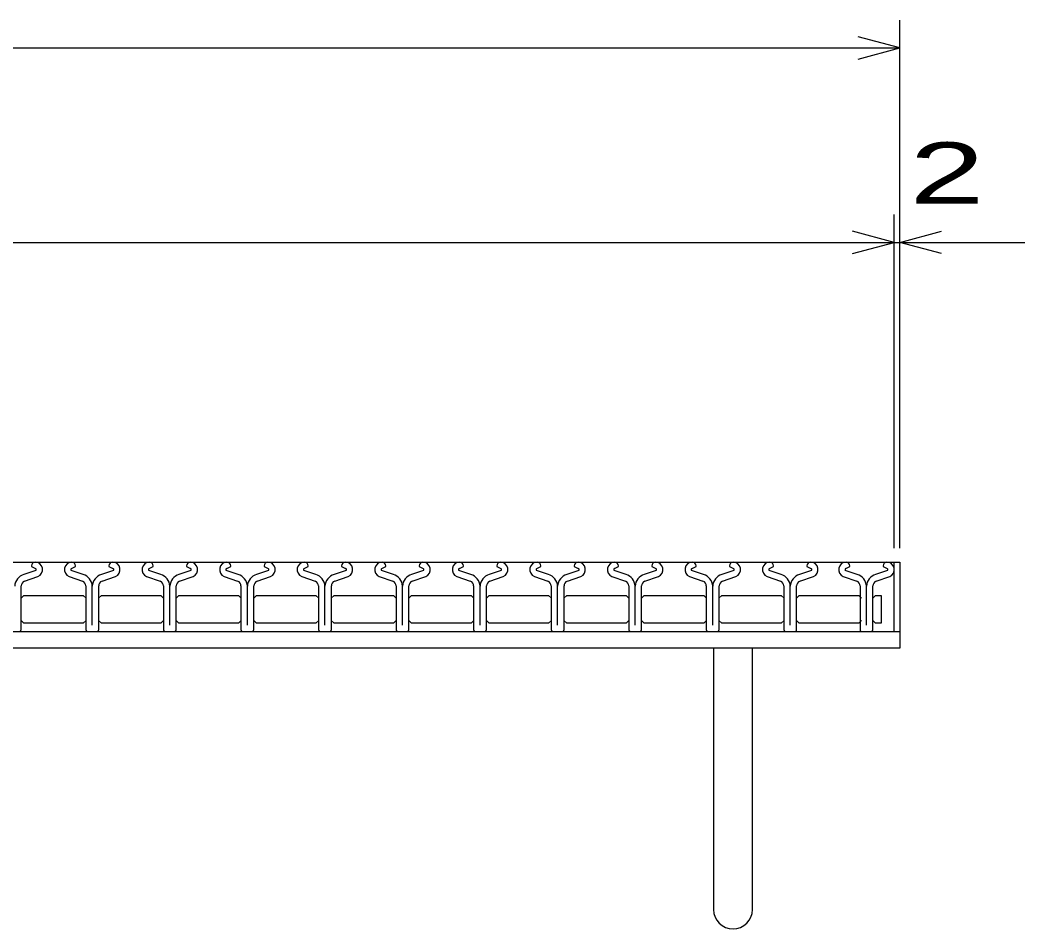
# Model space of a CAD drawing. Units: millimetres, scale not verified. Extents: x -1820 to 1724, y -1285 to 1059.
# Drawn here: x -744.5 to -383, y -694 to -367 of the extents above; entities that cross this region are included whole.
import ezdxf
from ezdxf.enums import TextEntityAlignment as Align

# ---------------------------------------------------------------- set-up
doc = ezdxf.new("R2010")
doc.units = ezdxf.units.MM
doc.header["$LTSCALE"] = 10
for name, color, linetype, lineweight in [('16', 3, 'Continuous', 25), ('19', 6, 'Continuous', 25), ('22', 2, 'Continuous', 25)]:
    doc.layers.add(name, color=color, linetype=linetype, lineweight=lineweight)
doc.styles.add('ベクトル', font='')
doc.styles.get('ベクトル').set_extended_font_data('ベクトル')

msp = doc.modelspace()

# ---------------------------------------------------------------- linework, layer by layer
at = {"layer": '16'}
for p, q in [((-1426, -562), (-430, -562)), ((-740.4, -563.38), (-740.4, -563.61)), ((-740.4, -563.61), (-738.96, -564.31)), ((-725.96, -564.31), (-724.52, -563.61)), ((-724.52, -563.61), (-724.52, -563.38)), ((-712.5, -563.38), (-712.5, -563.61)), ((-712.5, -563.61), (-711.06, -564.31)), ((-698.06, -564.31), (-696.62, -563.61)), ((-696.62, -563.61), (-696.62, -563.38)), ((-684.6, -563.38), (-684.6, -563.61)), ((-684.6, -563.61), (-683.16, -564.31)), ((-670.16, -564.31), (-668.72, -563.61)), ((-668.72, -563.61), (-668.72, -563.38)), ((-656.7, -563.38), (-656.7, -563.61)), ((-656.7, -563.61), (-655.26, -564.31)), ((-642.26, -564.31), (-640.82, -563.61)), ((-640.82, -563.61), (-640.82, -563.38)), ((-628.8, -563.38), (-628.8, -563.61)), ((-628.8, -563.61), (-627.36, -564.31)), ((-614.36, -564.31), (-612.92, -563.61)), ((-612.92, -563.61), (-612.92, -563.38)), ((-600.9, -563.38), (-600.9, -563.61)), ((-600.9, -563.61), (-599.46, -564.31)), ((-586.46, -564.31), (-585.02, -563.61)), ((-585.02, -563.61), (-585.02, -563.38)), ((-573, -563.38), (-573, -563.61)), ((-573, -563.61), (-571.56, -564.31)), ((-558.56, -564.31), (-557.12, -563.61)), ((-557.12, -563.61), (-557.12, -563.38)), ((-545.1, -563.38), (-545.1, -563.61)), ((-545.1, -563.61), (-543.66, -564.31)), ((-530.66, -564.31), (-529.22, -563.61)), ((-529.22, -563.61), (-529.22, -563.38)), ((-517.2, -563.38), (-517.2, -563.61)), ((-517.2, -563.61), (-515.76, -564.31)), ((-502.76, -564.31), (-501.32, -563.61)), ((-501.32, -563.61), (-501.32, -563.38)), ((-489.3, -563.38), (-489.3, -563.61)), ((-489.3, -563.61), (-487.86, -564.31)), ((-474.86, -564.31), (-473.42, -563.61)), ((-473.42, -563.61), (-473.42, -563.38)), ((-461.4, -563.38), (-461.4, -563.61)), ((-461.4, -563.61), (-459.96, -564.31)), ((-447.46, -564.31), (-446.02, -563.61)), ((-446.02, -563.61), (-446.02, -563.38)), ((-434, -563.38), (-434, -563.61)), ((-434, -563.61), (-432.56, -564.31)), ((-430, -587), (-430, -562)), ((-738.8, -565.01), (-743.12, -566.53)), ((-742.91, -568.89), (-738.04, -567.18)), ((-726.88, -567.18), (-722.01, -568.89)), ((-721.8, -566.53), (-726.12, -565.01)), ((-710.9, -565.01), (-715.22, -566.53)), ((-715.01, -568.89), (-710.14, -567.18)), ((-698.98, -567.18), (-694.11, -568.89)), ((-693.9, -566.53), (-698.22, -565.01)), ((-683, -565.01), (-687.32, -566.53)), ((-687.11, -568.89), (-682.24, -567.18)), ((-671.08, -567.18), (-666.21, -568.89)), ((-666, -566.53), (-670.32, -565.01)), ((-655.1, -565.01), (-659.42, -566.53)), ((-659.21, -568.89), (-654.34, -567.18)), ((-643.18, -567.18), (-638.31, -568.89)), ((-638.1, -566.53), (-642.42, -565.01)), ((-627.2, -565.01), (-631.52, -566.53)), ((-631.31, -568.89), (-626.44, -567.18)), ((-615.28, -567.18), (-610.41, -568.89)), ((-610.2, -566.53), (-614.52, -565.01)), ((-599.3, -565.01), (-603.62, -566.53)), ((-603.41, -568.89), (-598.54, -567.18)), ((-587.38, -567.18), (-582.51, -568.89)), ((-582.3, -566.53), (-586.62, -565.01)), ((-571.4, -565.01), (-575.72, -566.53)), ((-575.51, -568.89), (-570.64, -567.18)), ((-559.48, -567.18), (-554.61, -568.89)), ((-554.4, -566.53), (-558.72, -565.01)), ((-543.5, -565.01), (-547.82, -566.53)), ((-547.61, -568.89), (-542.74, -567.18)), ((-531.58, -567.18), (-526.71, -568.89)), ((-526.5, -566.53), (-530.82, -565.01)), ((-515.6, -565.01), (-519.92, -566.53)), ((-519.71, -568.89), (-514.84, -567.18)), ((-503.68, -567.18), (-498.81, -568.89)), ((-498.6, -566.53), (-502.92, -565.01)), ((-487.7, -565.01), (-492.02, -566.53)), ((-491.81, -568.89), (-486.94, -567.18)), ((-475.78, -567.18), (-470.91, -568.89)), ((-470.7, -566.53), (-475.02, -565.01)), ((-459.8, -565.01), (-464.12, -566.53)), ((-463.91, -568.89), (-459.04, -567.18)), ((-448.38, -567.18), (-443.51, -568.89)), ((-443.3, -566.53), (-447.62, -565.01)), ((-432.4, -565.01), (-436.72, -566.53)), ((-436.51, -568.89), (-431.64, -567.18)), ((-744.11, -586.31), (-744.11, -570.59)), ((-720.81, -570.59), (-720.81, -586.31)), ((-718.5, -584.71), (-718.5, -570.64)), ((-716.21, -586.31), (-716.21, -570.59)), ((-692.91, -570.59), (-692.91, -586.31)), ((-690.6, -584.71), (-690.6, -570.64)), ((-688.31, -586.31), (-688.31, -570.59)), ((-665.01, -570.59), (-665.01, -586.31)), ((-662.7, -584.71), (-662.7, -570.64)), ((-660.41, -586.31), (-660.41, -570.59)), ((-637.11, -570.59), (-637.11, -586.31)), ((-634.8, -584.71), (-634.8, -570.64)), ((-632.51, -586.31), (-632.51, -570.59)), ((-609.21, -570.59), (-609.21, -586.31)), ((-606.9, -584.71), (-606.9, -570.64)), ((-604.61, -586.31), (-604.61, -570.59)), ((-581.31, -570.59), (-581.31, -586.31)), ((-579, -584.71), (-579, -570.64)), ((-576.71, -586.31), (-576.71, -570.59)), ((-553.41, -570.59), (-553.41, -586.31)), ((-551.1, -584.71), (-551.1, -570.64)), ((-548.81, -586.31), (-548.81, -570.59)), ((-525.51, -570.59), (-525.51, -586.31)), ((-523.2, -584.71), (-523.2, -570.64)), ((-520.91, -586.31), (-520.91, -570.59)), ((-497.61, -570.59), (-497.61, -586.31)), ((-495.3, -584.71), (-495.3, -570.64)), ((-493.01, -586.31), (-493.01, -570.59)), ((-469.71, -570.59), (-469.71, -586.31)), ((-467.4, -584.71), (-467.4, -570.64)), ((-465.11, -586.31), (-465.11, -570.59)), ((-442.31, -570.59), (-442.31, -586.31)), ((-440, -584.71), (-440, -570.64)), ((-437.71, -586.31), (-437.71, -570.59)), ((-744.15, -575), (-743.15, -574)), ((-743.15, -574), (-721.75, -574)), ((-721.75, -574), (-720.75, -575)), ((-716.25, -575), (-715.25, -574)), ((-715.25, -574), (-693.85, -574)), ((-693.85, -574), (-692.85, -575)), ((-688.35, -575), (-687.35, -574)), ((-687.35, -574), (-665.95, -574)), ((-665.95, -574), (-664.95, -575)), ((-660.45, -575), (-659.45, -574)), ((-659.45, -574), (-638.05, -574)), ((-638.05, -574), (-637.05, -575)), ((-632.55, -575), (-631.55, -574)), ((-631.55, -574), (-610.15, -574)), ((-610.15, -574), (-609.15, -575)), ((-604.65, -575), (-603.65, -574)), ((-603.65, -574), (-582.25, -574)), ((-582.25, -574), (-581.25, -575)), ((-576.75, -575), (-575.75, -574)), ((-575.75, -574), (-554.35, -574)), ((-554.35, -574), (-553.35, -575)), ((-548.85, -575), (-547.85, -574)), ((-547.85, -574), (-526.45, -574)), ((-526.45, -574), (-525.45, -575)), ((-520.95, -575), (-519.95, -574)), ((-519.95, -574), (-498.55, -574)), ((-498.55, -574), (-497.55, -575)), ((-493.05, -575), (-492.05, -574)), ((-492.05, -574), (-470.65, -574)), ((-470.65, -574), (-469.65, -575)), ((-465.15, -575), (-464.15, -574)), ((-464.15, -574), (-442.75, -574)), ((-442.75, -574), (-441.75, -575)), ((-437.75, -575), (-436.75, -574)), ((-436.75, -574), (-434.75, -574)), ((-434.75, -574), (-434.75, -584)), ((-743.15, -584), (-744.15, -583)), ((-721.75, -584), (-743.15, -584)), ((-720.75, -583), (-721.75, -584)), ((-715.25, -584), (-716.25, -583)), ((-693.85, -584), (-715.25, -584)), ((-692.85, -583), (-693.85, -584)), ((-687.35, -584), (-688.35, -583)), ((-665.95, -584), (-687.35, -584)), ((-664.95, -583), (-665.95, -584)), ((-659.45, -584), (-660.45, -583)), ((-638.05, -584), (-659.45, -584)), ((-637.05, -583), (-638.05, -584)), ((-631.55, -584), (-632.55, -583)), ((-610.15, -584), (-631.55, -584)), ((-609.15, -583), (-610.15, -584)), ((-603.65, -584), (-604.65, -583)), ((-582.25, -584), (-603.65, -584)), ((-581.25, -583), (-582.25, -584)), ((-575.75, -584), (-576.75, -583)), ((-554.35, -584), (-575.75, -584)), ((-553.35, -583), (-554.35, -584)), ((-547.85, -584), (-548.85, -583)), ((-526.45, -584), (-547.85, -584)), ((-525.45, -583), (-526.45, -584)), ((-519.95, -584), (-520.95, -583)), ((-498.55, -584), (-519.95, -584)), ((-497.55, -583), (-498.55, -584)), ((-492.05, -584), (-493.05, -583)), ((-470.65, -584), (-492.05, -584)), ((-469.65, -583), (-470.65, -584)), ((-464.15, -584), (-465.15, -583)), ((-442.75, -584), (-464.15, -584)), ((-441.75, -583), (-442.75, -584)), ((-436.75, -584), (-437.75, -583)), ((-434.75, -584), (-436.75, -584)), ((-1426, -587), (-430, -587)), ((-720.11, -587.01), (-716.91, -587.01)), ((-692.21, -587.01), (-689.01, -587.01)), ((-664.31, -587.01), (-661.11, -587.01)), ((-636.41, -587.01), (-633.21, -587.01)), ((-608.51, -587.01), (-605.31, -587.01)), ((-580.61, -587.01), (-577.41, -587.01)), ((-552.71, -587.01), (-549.51, -587.01)), ((-524.81, -587.01), (-521.61, -587.01)), ((-496.91, -587.01), (-493.71, -587.01)), ((-469.01, -587.01), (-465.81, -587.01)), ((-441.61, -587.01), (-438.41, -587.01))]:
    msp.add_line(p, q, dxfattribs=at)
for centre, radius, start, end in [((-738.95, -563.45), 1.45, 94.45, 177.5), ((-739.11, -564.7), 2.7, 293.32, 89.02), ((-725.81, -564.7), 2.7, 90.98, 246.68), ((-725.97, -563.45), 1.45, 2.5, 85.55), ((-711.05, -563.45), 1.45, 94.45, 177.5), ((-711.21, -564.7), 2.7, 293.32, 89.02), ((-697.91, -564.7), 2.7, 90.98, 246.68), ((-698.07, -563.45), 1.45, 2.5, 85.55), ((-683.15, -563.45), 1.45, 94.45, 177.5), ((-683.31, -564.7), 2.7, 293.32, 89.02), ((-670.01, -564.7), 2.7, 90.98, 246.68), ((-670.17, -563.45), 1.45, 2.5, 85.55), ((-655.25, -563.45), 1.45, 94.45, 177.5), ((-655.41, -564.7), 2.7, 293.32, 89.02), ((-642.11, -564.7), 2.7, 90.98, 246.68), ((-642.27, -563.45), 1.45, 2.5, 85.55), ((-627.35, -563.45), 1.45, 94.45, 177.5), ((-627.51, -564.7), 2.7, 293.32, 89.02), ((-614.21, -564.7), 2.7, 90.98, 246.68), ((-614.37, -563.45), 1.45, 2.5, 85.55), ((-599.45, -563.45), 1.45, 94.45, 177.5), ((-599.61, -564.7), 2.7, 293.32, 89.02), ((-586.31, -564.7), 2.7, 90.98, 246.68), ((-586.47, -563.45), 1.45, 2.5, 85.55), ((-571.55, -563.45), 1.45, 94.45, 177.5), ((-571.71, -564.7), 2.7, 293.32, 89.02), ((-558.41, -564.7), 2.7, 90.98, 246.68), ((-558.57, -563.45), 1.45, 2.5, 85.55), ((-543.65, -563.45), 1.45, 94.45, 177.5), ((-543.81, -564.7), 2.7, 293.32, 89.02), ((-530.51, -564.7), 2.7, 90.98, 246.68), ((-530.67, -563.45), 1.45, 2.5, 85.55), ((-515.75, -563.45), 1.45, 94.45, 177.5), ((-515.91, -564.7), 2.7, 293.32, 89.02), ((-502.61, -564.7), 2.7, 90.98, 246.68), ((-502.77, -563.45), 1.45, 2.5, 85.55), ((-487.85, -563.45), 1.45, 94.45, 177.5), ((-488.01, -564.7), 2.7, 293.32, 89.02), ((-474.71, -564.7), 2.7, 90.98, 246.68), ((-474.87, -563.45), 1.45, 2.5, 85.55), ((-459.95, -563.45), 1.45, 94.45, 177.5), ((-460.11, -564.7), 2.7, 293.32, 89.02), ((-447.31, -564.7), 2.7, 90.98, 246.68), ((-447.47, -563.45), 1.45, 2.5, 85.55), ((-432.55, -563.45), 1.45, 94.45, 177.5), ((-432.71, -564.7), 2.7, 293.32, 89.02), ((-741.83, -570.94), 4.6, 106.3, 176.22), ((-739.13, -564.72), 0.44, 317.67, 68.09), ((-725.79, -564.72), 0.44, 111.91, 222.33), ((-723.09, -570.94), 4.6, 3.78, 73.7), ((-713.93, -570.94), 4.6, 106.3, 176.22), ((-711.23, -564.72), 0.44, 317.67, 68.09), ((-697.89, -564.72), 0.44, 111.91, 222.33), ((-695.19, -570.94), 4.6, 3.78, 73.7), ((-686.03, -570.94), 4.6, 106.3, 176.22), ((-683.33, -564.72), 0.44, 317.67, 68.09), ((-669.99, -564.72), 0.44, 111.91, 222.33), ((-667.29, -570.94), 4.6, 3.78, 73.7), ((-658.13, -570.94), 4.6, 106.3, 176.22), ((-655.43, -564.72), 0.44, 317.67, 68.09), ((-642.09, -564.72), 0.44, 111.91, 222.33), ((-639.39, -570.94), 4.6, 3.78, 73.7), ((-630.23, -570.94), 4.6, 106.3, 176.22), ((-627.53, -564.72), 0.44, 317.67, 68.09), ((-614.19, -564.72), 0.44, 111.91, 222.33), ((-611.49, -570.94), 4.6, 3.78, 73.7), ((-602.33, -570.94), 4.6, 106.3, 176.22), ((-599.63, -564.72), 0.44, 317.67, 68.09), ((-586.29, -564.72), 0.44, 111.91, 222.33), ((-583.59, -570.94), 4.6, 3.78, 73.7), ((-574.43, -570.94), 4.6, 106.3, 176.22), ((-571.73, -564.72), 0.44, 317.67, 68.09), ((-558.39, -564.72), 0.44, 111.91, 222.33), ((-555.69, -570.94), 4.6, 3.78, 73.7), ((-546.53, -570.94), 4.6, 106.3, 176.22), ((-543.83, -564.72), 0.44, 317.67, 68.09), ((-530.49, -564.72), 0.44, 111.91, 222.33), ((-527.79, -570.94), 4.6, 3.78, 73.7), ((-518.63, -570.94), 4.6, 106.3, 176.22), ((-515.93, -564.72), 0.44, 317.67, 68.09), ((-502.59, -564.72), 0.44, 111.91, 222.33), ((-499.89, -570.94), 4.6, 3.78, 73.7), ((-490.73, -570.94), 4.6, 106.3, 176.22), ((-488.03, -564.72), 0.44, 317.67, 68.09), ((-474.69, -564.72), 0.44, 111.91, 222.33), ((-471.99, -570.94), 4.6, 3.78, 73.7), ((-462.83, -570.94), 4.6, 106.3, 176.22), ((-460.13, -564.72), 0.44, 317.67, 68.09), ((-447.29, -564.72), 0.44, 111.91, 222.33), ((-444.59, -570.94), 4.6, 3.78, 73.7), ((-435.43, -570.94), 4.6, 106.3, 176.22), ((-432.73, -564.72), 0.44, 317.67, 68.09), ((-742.31, -570.59), 1.8, 109.42, 180), ((-722.61, -570.59), 1.8, 0, 70.58), ((-714.41, -570.59), 1.8, 109.42, 180), ((-694.71, -570.59), 1.8, 0, 70.58), ((-686.51, -570.59), 1.8, 109.42, 180), ((-666.81, -570.59), 1.8, 0, 70.58), ((-658.61, -570.59), 1.8, 109.42, 180), ((-638.91, -570.59), 1.8, 0, 70.58), ((-630.71, -570.59), 1.8, 109.42, 180), ((-611.01, -570.59), 1.8, 0, 70.58), ((-602.81, -570.59), 1.8, 109.42, 180), ((-583.11, -570.59), 1.8, 0, 70.58), ((-574.91, -570.59), 1.8, 109.42, 180), ((-555.21, -570.59), 1.8, 0, 70.58), ((-547.01, -570.59), 1.8, 109.42, 180), ((-527.31, -570.59), 1.8, 0, 70.58), ((-519.11, -570.59), 1.8, 109.42, 180), ((-499.41, -570.59), 1.8, 0, 70.58), ((-491.21, -570.59), 1.8, 109.42, 180), ((-471.51, -570.59), 1.8, 0, 70.58), ((-463.31, -570.59), 1.8, 109.42, 180), ((-444.11, -570.59), 1.8, 0, 70.58), ((-435.91, -570.59), 1.8, 109.42, 180), ((-744.81, -586.31), 0.7, 270, 0), ((-720.11, -586.31), 0.7, 180, 270), ((-716.91, -586.31), 0.7, 270, 0), ((-692.21, -586.31), 0.7, 180, 270), ((-689.01, -586.31), 0.7, 270, 0), ((-664.31, -586.31), 0.7, 180, 270), ((-661.11, -586.31), 0.7, 270, 0), ((-636.41, -586.31), 0.7, 180, 270), ((-633.21, -586.31), 0.7, 270, 0), ((-608.51, -586.31), 0.7, 180, 270), ((-605.31, -586.31), 0.7, 270, 0), ((-580.61, -586.31), 0.7, 180, 270), ((-577.41, -586.31), 0.7, 270, 0), ((-552.71, -586.31), 0.7, 180, 270), ((-549.51, -586.31), 0.7, 270, 0), ((-524.81, -586.31), 0.7, 180, 270), ((-521.61, -586.31), 0.7, 270, 0), ((-496.91, -586.31), 0.7, 180, 270), ((-493.71, -586.31), 0.7, 270, 0), ((-469.01, -586.31), 0.7, 180, 270), ((-465.81, -586.31), 0.7, 270, 0), ((-441.61, -586.31), 0.7, 180, 270), ((-438.41, -586.31), 0.7, 270, 0)]:
    msp.add_arc(centre, radius, start, end, dxfattribs=at)
at = {"layer": '19'}
for p, q in [((-430, -562), (-428, -562)), ((-428, -562), (-428, -587)), ((-1428, -587), (-428, -587)), ((-428, -587), (-428, -593)), ((-428, -593), (-1428, -593)), ((-495, -593), (-495, -687)), ((-481, -687), (-481, -593))]:
    msp.add_line(p, q, dxfattribs=at)
msp.add_arc((-488, -687), 7, 180, 0, dxfattribs=at)
at = {"layer": '22', "color": 4}
for p, q in [((-428, -557), (-428, -367)), ((-428, -377), (-443, -373)), ((-1428, -377), (-428, -377)), ((-443, -381), (-428, -377)), ((-430, -557), (-430, -437)), ((-428, -557), (-428, -437)), ((-430, -447), (-445, -443)), ((-428, -447), (-413, -443)), ((-1426, -447), (-430, -447)), ((-445, -451), (-430, -447)), ((-430, -447), (-428, -447)), ((-413, -451), (-428, -447)), ((-428, -447), (-383, -447))]:
    msp.add_line(p, q, dxfattribs=at)

# ---------------------------------------------------------------- texts
at = {"layer": '22', "style": 'ベクトル', "width": 1.65}
msp.add_text(' 2 ', height=21.99, dxfattribs=at).set_placement((-438, -422), align=Align.MIDDLE_LEFT)

doc.saveas('drawing.dxf')
